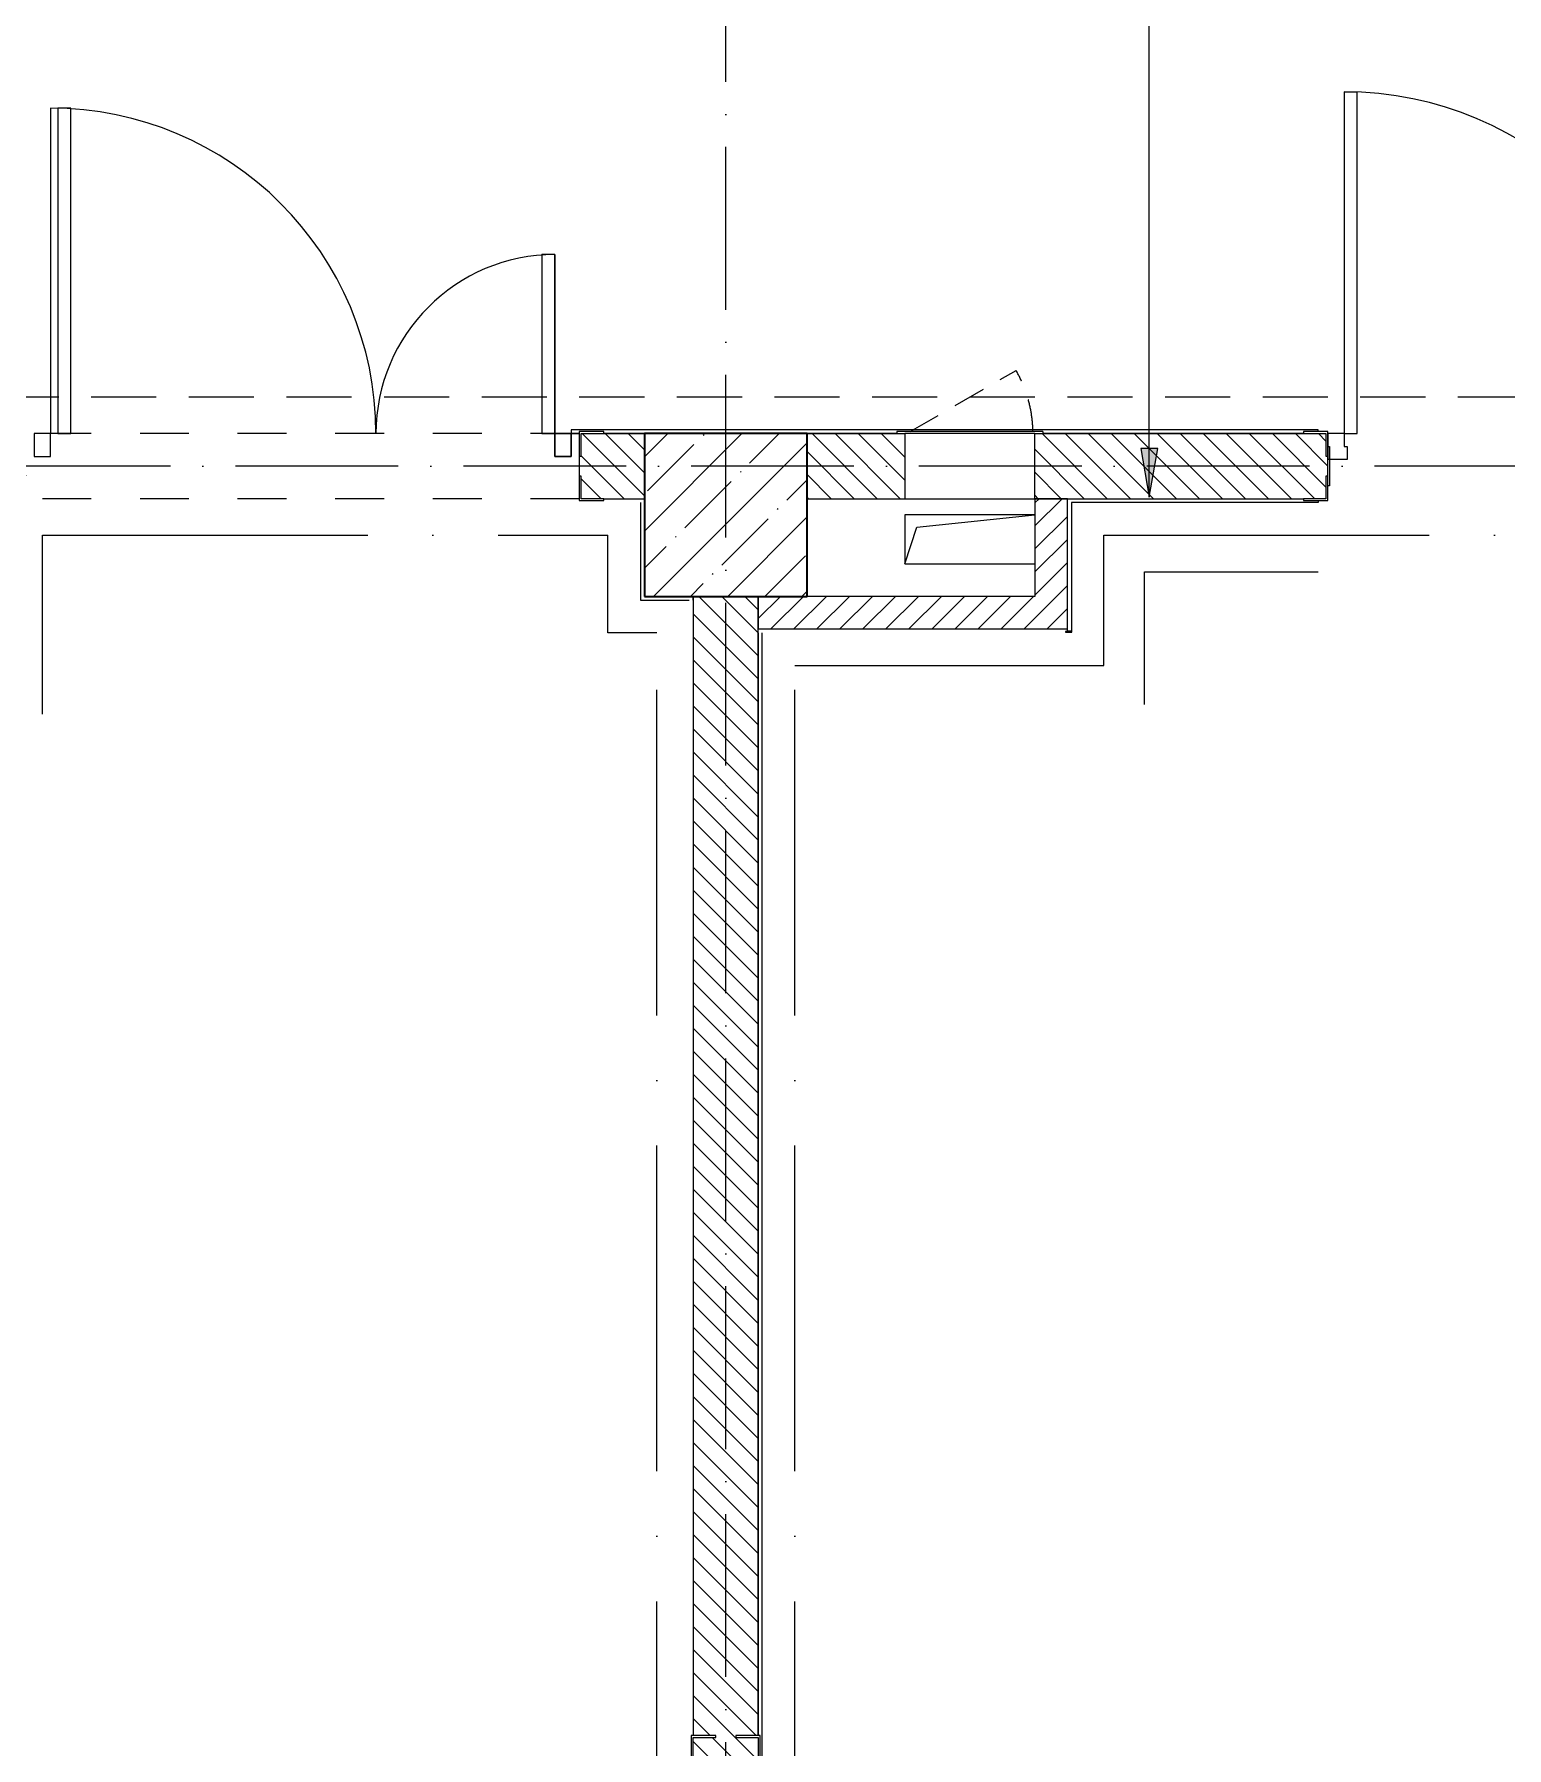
# Model space of a CAD drawing. Header units: millimetres. Extents: x -213536 to 1564669, y -45299 to 942238.
# Drawn here: x -165792 to -161267, y 187790 to 193054 of the extents above; entities that cross this region are included whole.
import ezdxf

# ---------------------------------------------------------------- set-up
doc = ezdxf.new("R2010")
doc.units = ezdxf.units.MM
for name, pattern in [('02 Штрихпунктирная _10 мм_', [1400, 1000, -200, 0, -200]), ('200_ШТРИХ_ш1п0_6_', [160, 100, -60]), ('50_200_ШТРИХ_1Т_ш5_п1_п1_', [700, 500, -100, 0, -100]), ('Штрих короткий', [300, 150, -150]), ('Штриховая _2 мм - 1 мм_', [300, 200, -100])]:
    doc.linetypes.add(name, pattern=pattern)
for name, color, linetype, lineweight in [('0-1', 7, 'Continuous', 5), ('0-2', 7, 'Continuous', 9), ('Двери', 7, 'Continuous', 9), ('Каркас_Импост', 7, 'Continuous', 13), ('Несущие колонны', 7, 'Continuous', 9), ('Несущие колонны-1', 7, 'Continuous', 35), ('Обобщенные модели', 7, 'Continuous', 9), ('Окна', 7, 'Continuous', 9), ('Оси-2', 7, '50_200_ШТРИХ_1Т_ш5_п1_п1_', 9), ('Открывание в плане-2', 7, '200_ШТРИХ_ш1п0_6_', 9), ('Открывание-1', 7, 'Continuous', 9), ('Панель', 7, 'Continuous', 13), ('Перемычка-1', 7, 'Штрих короткий', 9), ('Стены', 7, 'Continuous', 9), ('Стены-1', 7, 'Continuous', 13), ('Текстовые примечания', 7, 'Continuous', 9), ('Штриховка разреза-1', 7, 'Continuous', 9), ('Элементы узлов', 7, 'Continuous', 9)]:
    doc.layers.add(name, color=color, linetype=linetype, lineweight=lineweight)
for name, color, linetype, lineweight, true_color in [('СТ-1_1', 7, 'Штриховая _2 мм - 1 мм_', 90, 0x888888), ('СТ-2_1', 1, '02 Штрихпунктирная _10 мм_', 90, 0xff0000), ('СТ-6_1', 6, 'Continuous', 90, 0xff00ff)]:
    doc.layers.add(name, color=color, linetype=linetype, lineweight=lineweight, true_color=true_color)
doc.layers.get('0-2').off()
pattern_1 = [(135, (0, 0), (-35.35534, -35.35534), [])]
pattern_2 = [(45, (0, 0), (-35.35534, 35.35534), [])]

# ---------------------------------------------------------------- blocks, each defined once
blk = doc.blocks.new('BSC_Колонна _Прямоугольная - 500х500-V101-АИ2_02_План отделки стен 2-го этажа _Часть 2_')
at = {"layer": 'Несущие колонны'}
h = blk.add_hatch(dxfattribs=at)
h.set_pattern_fill('FP_100', color=256, style=0, pattern_type=2)
h.set_pattern_definition([(45, (-46950, -7650), (-114.04925, 114.04925), []), (45, (-46835.95, -7650), (-114.04925, 114.04925), [201.613, -40.323, 3.353, -36.97])])
h.paths.add_polyline_path([(-250, -250), (250, -250), (250, 250), (-250, 250)], flags=0)
at = {"layer": 'Несущие колонны-1'}
for p, q in [((250, 250), (-250, 250)), ((-250, 250), (-250, -250)), ((250, -250), (250, 250)), ((-250, -250), (250, -250))]:
    blk.add_line(p, q, dxfattribs=at)
blk = doc.blocks.new('Проем_Дверь_Прямоугольный - 1700х2400h_дверные проемы-28448549-АИ2_02_План отделки стен 2-го этажа _Часть 2_')
at = {"layer": 'Перемычка-1'}
for p, q in [((850, 100), (-850, 100)), ((850, -100), (-850, -100))]:
    blk.add_line(p, q, dxfattribs=at)
blk = doc.blocks.new('Дверь_СКБ_1Ст_Внутренняя_ШЕР - СОШ_Д-17__Дв_1150x2100h_Лаборантские_ Инструментальные_EI30-28417851-АИ2_02_План отделки стен 2-го этажа _Часть 2_')
at = {"layer": 'Каркас_Импост'}
for p, q in [((-512.5, 100), (-562.5, 100)), ((-562.5, 100), (-562.5, 20)), ((-512.5, 100), (-512.5, 60)), ((-512.5, 60), (-502.5, 60)), ((-502.5, 60), (-502.5, 20)), ((527.5, 60), (537.5, 60)), ((527.5, 60), (527.5, 20)), ((587.5, 100), (537.5, 100)), ((537.5, 100), (537.5, 60)), ((587.5, 100), (587.5, 20)), ((-502.5, 20), (-562.5, 20)), ((587.5, 20), (527.5, 20))]:
    blk.add_line(p, q, dxfattribs=at)
at = {"layer": 'Открывание-1'}
blk.add_arc((-512.5, 100), 1050, 360, 90, dxfattribs=at)
at = {"layer": 'Панель'}
for p, q in [((-512.5, 1150), (-472.5, 1150)), ((-512.5, 1150), (-512.5, 100)), ((-472.5, 100), (-472.5, 1150)), ((-512.5, 100), (-472.5, 100))]:
    blk.add_line(p, q, dxfattribs=at)
blk = doc.blocks.new('Дверь_Витражная_СКБ_2Ст2 - ДВВ_ДАО_СОШ_Классы-V176-АИ2_02_План отделки стен 2-го этажа _Часть 2_')
at = {"layer": 'Двери'}
for p, q in [((-775, 1035), (-775, 35)), ((775, 585), (775, 35))]:
    blk.add_line(p, q, dxfattribs=at)
for centre, radius, start, end in [((-775, 35), 1000, 360, 90), ((775, 35), 550, 90, 180)]:
    blk.add_arc(centre, radius, start, end, dxfattribs=at)
at = {"layer": 'Элементы узлов'}
for p, q in [((-713, 1035), (-753, 1035)), ((-753, 1035), (-753, 35)), ((-713, 35), (-713, 1035)), ((775, 585), (735, 585)), ((735, 585), (735, 35)), ((775, 35), (775, 585)), ((-825, 35), (-825, -35)), ((-775, 35), (-825, 35)), ((-775, 35), (-825, 35)), ((-825, 35), (-825, -35)), ((-775, -35), (-775, 35)), ((-775, -35), (-775, 35)), ((-753, 35), (-713, 35)), ((735, 35), (775, 35)), ((775, -35), (775, 35)), ((775, 35), (825, 35)), ((775, 35), (775, -35)), ((825, 35), (775, 35)), ((825, 35), (825, -35)), ((825, -35), (825, 35)), ((-825, -35), (-775, -35)), ((-825, -35), (-775, -35)), ((825, -35), (775, -35)), ((775, -35), (825, -35))]:
    blk.add_line(p, q, dxfattribs=at)
blk = doc.blocks.new('154_Стойка_СКБ_Уголок - СМ-2180_200-28268025-АИ2_02_План отделки стен 2-го этажа _Часть 2_')
at = {"layer": 'Обобщенные модели'}
for p, q in [((125, 156), (125, 81)), ((200, 156), (125, 156)), ((131, 81), (131, 150)), ((131, 150), (200, 150)), ((200, 150), (200, 156)), ((125, 81), (131, 81)), ((131, 19), (125, 19)), ((125, 19), (125, -56)), ((131, -50), (131, 19)), ((200, -50), (131, -50)), ((200, -56), (200, -50)), ((125, -56), (200, -56))]:
    blk.add_line(p, q, dxfattribs=at)
blk = doc.blocks.new('Стойка_Влож_Полоса боковая - Полоса-28213942-АИ2_02_План отделки стен 2-го этажа _Часть 2_')
at = {"layer": 'Обобщенные модели'}
for p, q in [((-5, 60), (0, 60)), ((-5, -60), (-5, 60)), ((0, 31), (0, -31)), ((0, -60), (-5, -60))]:
    blk.add_line(p, q, dxfattribs=at)
blk = doc.blocks.new('Фахверк_СКБ_Уголок - 200_3960-28268576-АИ2_02_План отделки стен 2-го этажа _Часть 2_')
at = {"layer": 'Обобщенные модели'}
for p, q in [((200, 156), (125, 156)), ((125, 156), (125, 81)), ((131, 81), (131, 150)), ((131, 150), (200, 150)), ((200, 150), (200, 156)), ((125, 81), (131, 81)), ((131, 19), (125, 19)), ((125, 19), (125, -56)), ((131, -50), (131, 19)), ((200, -50), (131, -50)), ((200, -56), (200, -50)), ((125, -56), (200, -56))]:
    blk.add_line(p, q, dxfattribs=at)
blk = doc.blocks.new('Фахверк_СКБ_Уголок - 200_3550-28267367-АИ2_02_План отделки стен 2-го этажа _Часть 2_')
at = {"layer": 'Обобщенные модели'}
for p, q in [((200, 156), (125, 156)), ((125, 156), (125, 81)), ((131, 81), (131, 150)), ((131, 150), (200, 150)), ((200, 150), (200, 156)), ((125, 81), (131, 81)), ((131, 19), (125, 19)), ((125, 19), (125, -56)), ((131, -50), (131, 19)), ((200, -50), (131, -50)), ((200, -56), (200, -50)), ((125, -56), (200, -56))]:
    blk.add_line(p, q, dxfattribs=at)
blk = doc.blocks.new('AR_Отверстие Ниша - Лючок-32403954-АИ2_02_План отделки стен 2-го этажа _Часть 2_')
at = {"layer": 'Окна'}
for p, q in [((200, 100), (-200, 100)), ((-200, 100), (-200, -100)), ((200, -100), (200, 100)), ((-200, -100), (200, -100))]:
    blk.add_line(p, q, dxfattribs=at)
blk = doc.blocks.new('Л_Общий_Лючок - Лючок-V186-АИ2_02_План отделки стен 2-го этажа _Часть 2_')
at = {"layer": 'Окна'}
for p, q in [((424, 6), (-24, 6)), ((-24, 6), (-24, 0)), ((-24, 0), (0, 0)), ((400, 0), (424, 0)), ((424, 6), (424, 0))]:
    blk.add_line(p, q, dxfattribs=at)
at = {"layer": 'Открывание в плане-2'}
blk.add_line((16.4, 6), (342, 194), dxfattribs=at)
blk.add_arc((6, 0), 388, 0.8905, 30, dxfattribs=at)
blk = doc.blocks.new('AR_Отверстие прямоугольное _в плите_ - AR_Отверстие прямоугольное _в плите_-V198-АИ2_02_План отделки стен 2-го этажа _Часть 2_')
at = {"layer": 'Обобщенные модели'}
for p, q in [((200, 75), (-200, 75)), ((-200, 75), (-200, -75)), ((-162.5, 37.5), (200, 75)), ((-200, -75), (-162.5, 37.5)), ((-200, -75), (200, -75))]:
    blk.add_line(p, q, dxfattribs=at)
blk = doc.blocks.new('0125-Р-ОО-Ш2-АР-о_23_10_2024_rvt-1-АИ2_02_План отделки стен 2-го этажа _Часть 2_')
at = {"layer": 'Штриховка разреза-1'}
h = blk.add_hatch(dxfattribs=at)
h.set_pattern_fill('FP_2', color=256, style=0, pattern_type=2)
h.set_pattern_definition(pattern_1)
h.paths.add_polyline_path([(46506, 7700), (46700, 7700), (46700, 7900), (46506, 7900), (46506, 7831), (46500, 7831), (46500, 7769), (46506, 7769)], flags=0)
h.paths.add_polyline_path([(44794, 7700), (44794, 7769), (44800, 7769), (44800, 7831), (44794, 7831), (44794, 7900), (44200, 7900), (44200, 7700), (44725, 7700)], flags=0)
h = blk.add_hatch(dxfattribs=at)
h.set_pattern_fill('FP_2', color=256, style=0, pattern_type=2)
h.set_pattern_definition(pattern_1)
h.paths.add_polyline_path([(52700, 7700), (52700, 7900), (49956, 7900), (49956, 7831), (49950, 7831), (49950, 7769), (49956, 7769), (49956, 7700), (51874.7, 7700)], flags=0)
h.paths.add_polyline_path([(48725, 7700), (48794, 7700.4), (48794, 7769), (48800, 7769), (48800, 7831), (48794, 7831), (48794, 7900), (47900, 7899), (47900, 7700), (48146.7, 7700)], flags=0)
h.paths.add_polyline_path([(47500, 7700), (47500, 7900), (47200, 7900), (47200, 7700)], flags=0)
h = blk.add_hatch(dxfattribs=at)
h.set_pattern_fill('FP_92', color=256, style=0, pattern_type=2)
h.set_pattern_definition(pattern_2)
h.paths.add_polyline_path([(47900, 7400), (48000, 7400), (48000, 7700), (47900, 7700), (47900, 7688)], flags=0)
h = blk.add_hatch(dxfattribs=at)
h.set_pattern_fill('FP_2', color=256, style=0, pattern_type=2)
h.set_pattern_definition(pattern_1)
h.paths.add_polyline_path([(46850, 400), (47050, 400), (47050, 3894), (46981, 3894), (46981, 3900), (47050, 3900), (47050, 7400), (46850, 7400), (46850, 3900), (46919, 3900), (46919, 3894), (46850, 3894), (46850, 492.9)], flags=0)
h = blk.add_hatch(dxfattribs=at)
h.set_pattern_fill('FP_92', color=256, style=0, pattern_type=2)
h.set_pattern_definition(pattern_2)
h.paths.add_polyline_path([(47200, 7300), (48000, 7300), (48000, 7400), (47050, 7400), (47050, 7300)], flags=0)
at = {"layer": 'Стены-1'}
for p, q in [((46700, 7900), (46575, 7900)), ((47476, 7900), (47200, 7900)), ((48725, 7900), (47924, 7900)), ((46500, 7831), (46500, 7769)), ((46575, 7700), (46700, 7700)), ((47200, 7700), (47500, 7700)), ((47900, 7700), (48000, 7700)), ((48000, 7700), (47900, 7700)), ((47900, 7700), (47900, 7400)), ((46850, 7400), (46850, 3900)), ((47050, 3900), (47050, 7400)), ((47050, 7400), (47050, 7300)), ((47900, 7400), (47200, 7400)), ((47050, 7300), (48000, 7300))]:
    blk.add_line(p, q, dxfattribs=at)
at = {"layer": '0-2'}
for name, p in [('Дверь_СКБ_1Ст_Внутренняя_ШЕР - СОШ_Д-17__Дв_1150x2100h_Лаборантские_ Инструментальные_EI30-28417851-АИ2_02_План отделки стен 2-го этажа _Часть 2_', (49362.5, 7800)), ('Дверь_Витражная_СКБ_2Ст2 - ДВВ_ДАО_СОШ_Классы-V176-АИ2_02_План отделки стен 2-го этажа _Часть 2_', (45650, 7865)), ('Л_Общий_Лючок - Лючок-V186-АИ2_02_План отделки стен 2-го этажа _Часть 2_', (47500, 7900)), ('Проем_Дверь_Прямоугольный - 1700х2400h_дверные проемы-28448549-АИ2_02_План отделки стен 2-го этажа _Часть 2_', (45650, 7800)), ('Фахверк_СКБ_Уголок - 200_3960-28268576-АИ2_02_План отделки стен 2-го этажа _Часть 2_', (46375, 7750)), ('BSC_Колонна _Прямоугольная - 500х500-V101-АИ2_02_План отделки стен 2-го этажа _Часть 2_', (46950, 7650)), ('AR_Отверстие прямоугольное _в плите_ - AR_Отверстие прямоугольное _в плите_-V198-АИ2_02_План отделки стен 2-го этажа _Часть 2_', (47700, 7575))]:
    blk.add_blockref(name, p, dxfattribs=at)
for name, p, rotation in [('AR_Отверстие Ниша - Лючок-32403954-АИ2_02_План отделки стен 2-го этажа _Часть 2_', (47700, 7800), 180), ('154_Стойка_СКБ_Уголок - СМ-2180_200-28268025-АИ2_02_План отделки стен 2-го этажа _Часть 2_', (48925, 7850), 180), ('Стойка_Влож_Полоса боковая - Полоса-28213942-АИ2_02_План отделки стен 2-го этажа _Часть 2_', (48800, 7800), 180), ('Фахверк_СКБ_Уголок - 200_3550-28267367-АИ2_02_План отделки стен 2-го этажа _Часть 2_', (46900, 4025), 269.9999999999999)]:
    blk.add_blockref(name, p, dxfattribs=dict(at, rotation=rotation))
blk = doc.blocks.new('101_Уголок настенный вертикальный_Металл-ПМЮ-02_ - Металл-ПМЮ-02-21232678-АИ2_02_План отделки стен 2-го этажа _Часть 2_')
at = {"layer": 'Обобщенные модели'}
for p, q in [((127, 12), (125, 12)), ((125, 12), (125, -8)), ((127, -6), (127, 12)), ((125, -8), (145, -8)), ((129, -6), (127, -6)), ((145, -8), (145, -6))]:
    blk.add_line(p, q, dxfattribs=at)
blk = doc.blocks.new('Оси1')
at = {"layer": 'Оси-2'}
for p, q in [((253195.6, 210594.5), (253195.6, 225549.9)), ((297695.6, 220615.2), (203926.8, 220615.2))]:
    blk.add_line(p, q, dxfattribs=at)

msp = doc.modelspace()

# ---------------------------------------------------------------- hatches: boundary and pattern name
at = {"layer": 'Текстовые примечания'}
msp.add_hatch(color=256, dxfattribs=at).paths.add_polyline_path([(-162365.4, 191631.5), (-162338.9, 191781.5), (-162391.8, 191781.5)], flags=0)

# ---------------------------------------------------------------- linework, layer by layer
at = {"layer": 'СТ-1_1', "lineweight": 25}
msp.add_line((-126717, 191939.3), (-169477, 191939.3), dxfattribs=at)
at = {"layer": 'СТ-2_1', "lineweight": 25}
for p, q in [((-165767, 190965.3), (-165767, 191515.3)), ((-165767, 191515.3), (-164029, 191515.3)), ((-164029, 191215.3), (-164029, 191515.3)), ((-162505, 191515.3), (-160729, 191515.3)), ((-162505, 191115.3), (-162505, 191515.3)), ((-163879, 191215.3), (-164029, 191215.3)), ((-163879, 184439.3), (-163879, 191215.3)), ((-163455, 191115.3), (-162505, 191115.3)), ((-163455, 184439.3), (-163455, 191115.3)), ((-169855, 190965.3), (-165767, 190965.3))]:
    msp.add_line(p, q, dxfattribs=at)
at = {"layer": 'СТ-6_1', "lineweight": 25}
for p, q in [((-162380, 190995.3), (-162380, 191402.3)), ((-162380, 191402.3), (-161847, 191402.3))]:
    msp.add_line(p, q, dxfattribs=at)
at = {"layer": 'Стены'}
for p, q in [((-162617, 191627.3), (-161892, 191627.3)), ((-162617, 191221.3), (-162617, 191627.3)), ((-161847, 191615.3), (-162605, 191615.3)), ((-162605, 191615.3), (-162605, 191221.3)), ((-161847, 191621.3), (-161847, 191615.3)), ((-162617, 191221.3), (-162605, 191221.3))]:
    msp.add_line(p, q, dxfattribs=at)
at = {"layer": 'Стены-1'}
for p, q in [((-161847, 191839.3), (-164142, 191839.3)), ((-164142, 191839.3), (-164142, 191827.3)), ((-161847, 191833.3), (-161847, 191839.3)), ((-164142, 191827.3), (-164117, 191827.3)), ((-164042, 191827.3), (-163917, 191827.3)), ((-163417, 191827.3), (-163141, 191827.3)), ((-162693, 191827.3), (-161892, 191827.3)), ((-163929, 191615.3), (-163929, 191315.3)), ((-163929, 191315.3), (-163779, 191315.3)), ((-163767, 191315.3), (-163767, 191327.3)), ((-163567, 191215.3), (-163567, 187827.3)), ((-163555, 184339.3), (-163555, 191215.3))]:
    msp.add_line(p, q, dxfattribs=at)
at = {"layer": 'Текстовые примечания'}
for p, q in [((-162365.4, 191631.5), (-162365.4, 198191.9)), ((-162338.9, 191781.5), (-162391.8, 191781.5)), ((-162391.8, 191781.5), (-162365.4, 191631.5)), ((-162365.4, 191631.5), (-162338.9, 191781.5))]:
    msp.add_line(p, q, dxfattribs=at)

# ---------------------------------------------------------------- block references
at = {"color": 2, "lineweight": 30}
msp.add_blockref('Оси1', (-416862.6, -28888), dxfattribs=at)
at = {"layer": '0-1'}
msp.add_blockref('0125-Р-ОО-Ш2-АР-о_23_10_2024_rvt-1-АИ2_02_План отделки стен 2-го этажа _Часть 2_', (-210617, 183927.3), dxfattribs=at)
at = {"layer": 'Обобщенные модели', "rotation": 89.99999999999889}
msp.add_blockref('101_Уголок настенный вертикальный_Металл-ПМЮ-02_ - Металл-ПМЮ-02-21232678-АИ2_02_План отделки стен 2-го этажа _Часть 2_', (-162611, 191092.3), dxfattribs=at)

doc.saveas('drawing.dxf')
